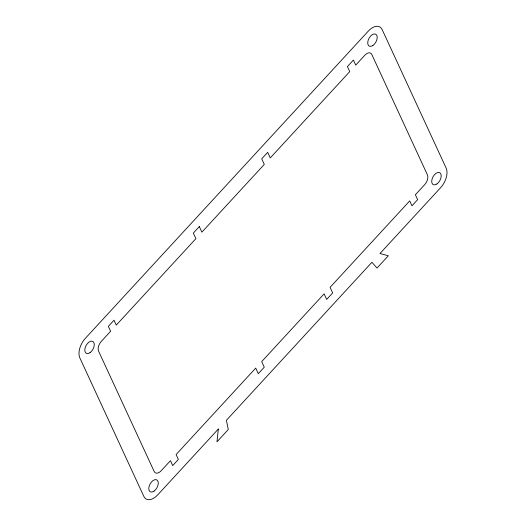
<?xml version="1.0" encoding="UTF-8"?>
<svg xmlns="http://www.w3.org/2000/svg" width="526" height="526" viewBox="0 0 526 526"><rect width="100%" height="100%" fill="white"/><g stroke="black" fill="none" stroke-linecap="round" stroke-linejoin="round"><path stroke-width="0.79" d="M218.329 429.045L216.962 441.84L228.277 429.551L226.417 420.274L371.921 262.283L377.017 268.05L388.333 255.761L380.002 253.506L440.63 187.677A15.103 8.712 -61.1 0 0 446.16 168.11L382.165 29.62A15.103 8.712 -61.1 0 0 368.292 31.119L85.37 338.323A15.103 8.712 -61.1 0 0 79.84 357.89L143.835 496.38A15.103 8.712 -61.1 0 0 157.708 494.881L218.329 429.045M199.315 226.581L193.331 233.077L195.909 238.646L116.285 325.101L114.024 320.209L108.363 326.357L110.624 331.248L101.327 341.341A7.555 4.353 -61.1 0 0 98.566 351.125L154.21 471.546A7.555 4.353 -61.1 0 0 161.147 470.796L170.444 460.704L172.706 465.595L178.36 459.454L176.098 454.556L255.721 368.101L258.299 373.67L264.282 367.181L261.705 361.605L324.108 293.85L326.685 299.419L332.669 292.923L330.091 287.354L409.715 200.899L411.976 205.791L417.637 199.643L415.376 194.751L424.673 184.659A7.555 4.353 -61.1 0 0 427.434 174.875L371.79 54.454A7.555 4.353 -61.1 0 0 364.853 55.204L355.721 65.119L353.387 60.076L347.41 66.572L349.737 71.615L270.279 157.899L267.701 152.33L261.718 158.819L264.295 164.395L201.892 232.15L199.315 226.581M436.836 184.015A6.799 3.919 -61.1 0 0 440.374 173.199A6.799 3.919 -61.1 0 0 432.168 178.715A6.799 3.919 -61.1 0 0 436.836 184.015M154.072 491.106A6.799 3.919 -61.1 0 0 157.353 480.304A6.799 3.919 -61.1 0 0 149.174 486.136A6.799 3.919 -61.1 0 0 154.072 491.106M90.051 352.637A6.799 3.919 -61.1 0 0 93.378 341.834A6.799 3.919 -61.1 0 0 85.199 347.601A6.799 3.919 -61.1 0 0 90.051 352.637M372.842 45.525A6.799 3.919 -61.1 0 0 376.386 34.716A6.799 3.919 -61.1 0 0 368.18 40.226A6.799 3.919 -61.1 0 0 372.842 45.525"/></g></svg>
